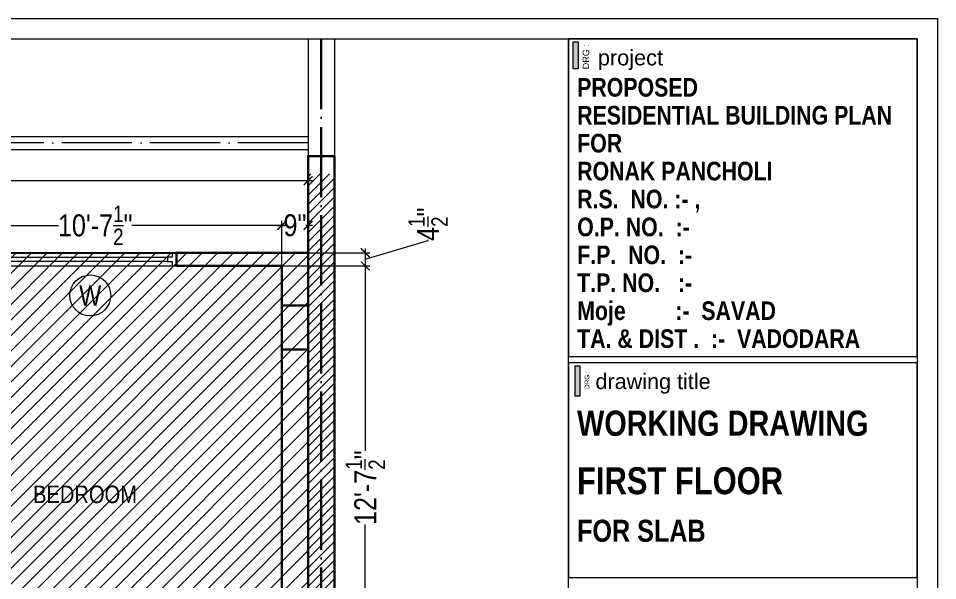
# Model space of a CAD drawing. Header units: millimetres. Extents: x 56222 to 154870, y -177588 to -121287.
# Drawn here: x 149369.6 to 149683.7, y -175833.4 to -175641.4 of the extents above; entities that cross this region are included whole.
import ezdxf

# ---------------------------------------------------------------- set-up
doc = ezdxf.new("R2010")
doc.units = ezdxf.units.MM
doc.header["$MEASUREMENT"] = 0
doc.header["$PDMODE"] = 35
doc.linetypes.add('ACAD_ISO04W100', pattern=[30, 24, -3, 0, -3])
doc.layers.get('Defpoints').update_dxf_attribs({"color": 220})
for name, color, linetype, lineweight in [('COLUMN', 1, 'Continuous', 30), ('FIRST FLOOR', 7, 'Continuous', 9), ('FIRST FLOOR ( DIM )', 250, 'Continuous', 9), ('FIRST FLOOR ( DW_RAIL )', 7, 'Continuous', 9), ('FIRST FLOOR ( TEXT )', 7, 'Continuous', 9), ('FIRST FLOOR_( PLine )_', 251, 'Continuous', 30), ('GROUND FLOOR', 7, 'Continuous', 9), ('GROUND FLOOR  ( HATCH )', 251, 'Continuous', 9), ('X_PLOT', 1, 'Continuous', 9), ('X_SHEET', 7, 'Continuous', 9), ('X~SLAB ( HATCH )', 251, 'Continuous', 9)]:
    doc.layers.add(name, color=color, linetype=linetype, lineweight=lineweight)
doc.layers.add('XX~SLAB ( PLINE )', color=251, linetype='Continuous', plot=False)
doc.styles.add("AR_0'-0", font='arial.ttf')
doc.styles.add('AR_6', font='arial.ttf', dxfattribs={"height": 6})
doc.styles.add("Cn_BT_0'-0", font='swissc.ttf')
doc.styles.add('Cn_BT_7', font='swissc.ttf', dxfattribs={"height": 7})
doc.styles.add('Cn_BT_7½', font='swissc.ttf', dxfattribs={"height": 7.5})
doc.styles.add('KATHA', font='swissc.ttf')
doc.styles.get("Standard").update_dxf_attribs({"font": 'arial.ttf', "height": 6})
doc.dimstyles.new('Cn_BT_7½', dxfattribs={"dimtxt": 9, "dimasz": 3, "dimexe": 1.5, "dimexo": 0, "dimgap": 0.09, "dimtad": 0, "dimdec": 3, "dimzin": 3, "dimdsep": 46, "dimlunit": 4, "dimtxsty": 'Cn_BT_7½', "dimblk": 'ARCHTICK', "dimcen": 0.09, "dimdle": 1.5, "dimclrd": 251, "dimclre": 251, "dimclrt": 14, "dimadec": 0, "dimazin": 0, "dimtfac": 0.75, "dimtdec": 3, "dimtofl": 0, "dimtmove": 0, "dimatfit": 3, "dimfxl": 0, "dimtolj": 1, "dimtzin": 0, "dimlwd": 15, "dimlwe": 15, "dimarcsym": 0})

# ---------------------------------------------------------------- blocks, each defined once
blk = doc.blocks.new('_ArchTick')
at = {"color": 0, "linetype": 'ByBlock', "const_width": 0.15}
blk.add_lwpolyline([(-0.5, -0.5), (0.5, 0.5)], dxfattribs=at)
blk = doc.blocks.new('*D50')
at = {"layer": 'Defpoints', "color": 0, "transparency": 16777216}
for p in [(149468.64, -175721.44), (149459.64, -175725.94), (149488.17, -175725.94)]:
    blk.add_point(p, dxfattribs=at)
at = {"layer": 'FIRST FLOOR ( DIM )', "color": 251, "lineweight": 15, "transparency": 16777216}
for p, q in [((149488.17, -175723.69), (149509.61, -175717.26)), ((149509.61, -175717.26), (149509.61, -175717.08)), ((149488.17, -175719.94), (149488.17, -175727.44)), ((149468.64, -175721.44), (149489.67, -175721.44)), ((149459.64, -175725.94), (149489.67, -175725.94))]:
    blk.add_line(p, q, dxfattribs=at)
at = {"layer": 'FIRST FLOOR ( DIM )', "color": 251, "lineweight": 15, "transparency": 16777216, "xscale": 3, "yscale": 3, "zscale": 3}
for p, rotation in [((149488.17, -175721.44), 90), ((149488.17, -175725.94), 270)]:
    blk.add_blockref('_ArchTick', p, dxfattribs=dict(at, rotation=rotation))
at = {"layer": 'FIRST FLOOR ( DIM )', "color": 14, "transparency": 16777216, "insert": (149509.61, -175711.71), "char_height": 7.5, "attachment_point": 5, "rotation": 90, "style": 'Cn_BT_7½'}
blk.add_mtext('\\A1;4{\\H0.750000x;\\S1/2;}"', dxfattribs=at)
blk = doc.blocks.new('*D48')
at = {"layer": 'Defpoints', "color": 0, "transparency": 16777216}
for p in [(149468.64, -175725.94), (149468.64, -175877.44), (149488.17, -175877.44)]:
    blk.add_point(p, dxfattribs=at)
at = {"layer": 'FIRST FLOOR ( DIM )', "color": 251, "lineweight": 15, "transparency": 16777216}
for p, q in [((149468.64, -175725.94), (149489.67, -175725.94)), ((149488.17, -175724.44), (149488.17, -175789.16)), ((149488.17, -175878.94), (149488.17, -175814.23)), ((149468.64, -175877.44), (149489.67, -175877.44))]:
    blk.add_line(p, q, dxfattribs=at)
at = {"layer": 'FIRST FLOOR ( DIM )', "color": 251, "lineweight": 15, "transparency": 16777216, "xscale": 3, "yscale": 3, "zscale": 3}
for p, rotation in [((149488.17, -175725.94), 90), ((149488.17, -175877.44), 270)]:
    blk.add_blockref('_ArchTick', p, dxfattribs=dict(at, rotation=rotation))
at = {"layer": 'FIRST FLOOR ( DIM )', "color": 14, "transparency": 16777216, "insert": (149488.17, -175801.69), "char_height": 7.5, "attachment_point": 5, "rotation": 90, "style": 'Cn_BT_7½'}
blk.add_mtext('\\A1;12\'-7{\\H0.750000x;\\S1/2;}"', dxfattribs=at)
blk = doc.blocks.new('*D47')
at = {"layer": 'Defpoints', "color": 0, "transparency": 16777216}
for p in [(149068.14, -175696.83), (149068.14, -175721.44), (149468.64, -175721.44)]:
    blk.add_point(p, dxfattribs=at)
at = {"layer": 'FIRST FLOOR ( DIM )', "color": 251, "lineweight": 15, "transparency": 16777216}
for p, q in [((149068.14, -175721.44), (149068.14, -175695.33)), ((149468.64, -175721.44), (149468.64, -175695.33)), ((149066.64, -175696.83), (149253.44, -175696.83)), ((149470.14, -175696.83), (149278.85, -175696.83))]:
    blk.add_line(p, q, dxfattribs=at)
at = {"layer": 'FIRST FLOOR ( DIM )', "color": 251, "lineweight": 15, "transparency": 16777216, "xscale": 3, "yscale": 3, "zscale": 3, "rotation": 180}
blk.add_blockref('_ArchTick', (149068.14, -175696.83), dxfattribs=at)
at = {"layer": 'FIRST FLOOR ( DIM )', "color": 251, "lineweight": 15, "transparency": 16777216, "xscale": 3, "yscale": 3, "zscale": 3}
blk.add_blockref('_ArchTick', (149468.64, -175696.83), dxfattribs=at)
at = {"layer": 'FIRST FLOOR ( DIM )', "color": 14, "transparency": 16777216, "insert": (149266.14, -175696.83), "char_height": 7.5, "attachment_point": 5, "style": 'Cn_BT_7½'}
blk.add_mtext('\\A1;33\'-4{\\H0.750000x;\\S1/2;}"', dxfattribs=at)
blk = doc.blocks.new('*D22')
at = {"layer": 'Defpoints', "color": 0, "transparency": 16777216}
for p in [(149459.64, -175712.09), (149332.14, -175725.94), (149459.64, -175725.94)]:
    blk.add_point(p, dxfattribs=at)
at = {"layer": 'FIRST FLOOR ( DIM )', "color": 251, "lineweight": 15, "transparency": 16777216}
for p, q in [((149332.14, -175725.94), (149332.14, -175710.59)), ((149459.64, -175725.94), (149459.64, -175710.59)), ((149330.64, -175712.09), (149383.36, -175712.09)), ((149461.14, -175712.09), (149408.43, -175712.09))]:
    blk.add_line(p, q, dxfattribs=at)
at = {"layer": 'FIRST FLOOR ( DIM )', "color": 251, "lineweight": 15, "transparency": 16777216, "xscale": 3, "yscale": 3, "zscale": 3, "rotation": 180}
blk.add_blockref('_ArchTick', (149332.14, -175712.09), dxfattribs=at)
at = {"layer": 'FIRST FLOOR ( DIM )', "color": 251, "lineweight": 15, "transparency": 16777216, "xscale": 3, "yscale": 3, "zscale": 3}
blk.add_blockref('_ArchTick', (149459.64, -175712.09), dxfattribs=at)
at = {"layer": 'FIRST FLOOR ( DIM )', "color": 14, "transparency": 16777216, "insert": (149395.89, -175712.09), "char_height": 7.5, "attachment_point": 5, "style": 'Cn_BT_7½'}
blk.add_mtext('\\A1;10\'-7{\\H0.750000x;\\S1/2;}"', dxfattribs=at)
blk = doc.blocks.new('*D21')
at = {"layer": 'Defpoints', "color": 0, "transparency": 16777216}
for p in [(149468.64, -175712.09), (149468.64, -175721.44), (149459.64, -175725.94)]:
    blk.add_point(p, dxfattribs=at)
at = {"layer": 'FIRST FLOOR ( DIM )', "color": 251, "lineweight": 15, "transparency": 16777216}
for p, q in [((149459.64, -175725.94), (149459.64, -175710.59)), ((149468.64, -175721.44), (149468.64, -175710.59)), ((149458.14, -175712.09), (149460.49, -175712.09)), ((149470.14, -175712.09), (149467.8, -175712.09))]:
    blk.add_line(p, q, dxfattribs=at)
at = {"layer": 'FIRST FLOOR ( DIM )', "color": 251, "lineweight": 15, "transparency": 16777216, "xscale": 3, "yscale": 3, "zscale": 3, "rotation": 180}
blk.add_blockref('_ArchTick', (149459.64, -175712.09), dxfattribs=at)
at = {"layer": 'FIRST FLOOR ( DIM )', "color": 251, "lineweight": 15, "transparency": 16777216, "xscale": 3, "yscale": 3, "zscale": 3}
blk.add_blockref('_ArchTick', (149468.64, -175712.09), dxfattribs=at)
at = {"layer": 'FIRST FLOOR ( DIM )', "color": 14, "transparency": 16777216, "insert": (149464.14, -175712.09), "char_height": 7.5, "attachment_point": 5, "style": 'Cn_BT_7½'}
blk.add_mtext('\\A1;9"', dxfattribs=at)

msp = doc.modelspace()

# ---------------------------------------------------------------- hatches: boundary and pattern name
at = {"layer": 'GROUND FLOOR  ( HATCH )'}
h = msp.add_hatch(dxfattribs=at)
h.set_pattern_fill('ANSI31', color=6, scale=18, style=0)
h.set_pattern_definition([(45, (32936.9576, -13418.7693), (-1.590990258, 1.590990258), [])])
h.paths.add_polyline_path([(149477.6435, -175694.4437), (149468.6435, -175694.4437), (149468.6435, -176037.9437), (149477.6435, -176037.9437)])
at = {"layer": 'X_SHEET', "ltscale": 0.25}
h = msp.add_hatch(color=0, dxfattribs=at)
h.dxf.hatch_style = 1
h.paths.add_polyline_path([(149561.5114, -175760.0715), (149559.9093, -175760.0715), (149559.9093, -175770.3757), (149561.5114, -175770.3757)])
at = {"layer": 'X~SLAB ( HATCH )'}
h = msp.add_hatch(dxfattribs=at)
h.set_pattern_fill('ANSI31', color=256, scale=30, style=0)
h.set_pattern_definition([(45, (149063.6435, -176031.9437), (-2.65165, 2.65165), [])])
h.paths.add_polyline_path([(149063.6435, -175721.4437), (149468.6435, -175721.4437), (149468.6435, -176031.9437), (149459.6435, -176031.9437), (149459.6435, -176013.9437), (149378.6435, -176013.9437), (149378.6435, -176031.9437), (149063.6435, -176031.9437)])
h.paths.add_polyline_path([(149231.6435, -175926.9437), (149273.6435, -175926.9437), (149273.6435, -175980.9437), (149327.6435, -175980.9437), (149327.6435, -176022.9437), (149231.6435, -176022.9437)], flags=16)
h.paths.add_polyline_path([(149374.1435, -176009.4437), (149459.6435, -176009.4437), (149459.6435, -175881.9437), (149374.1435, -175881.9437)], flags=16)

# ---------------------------------------------------------------- linework, layer by layer
at = {"layer": 'COLUMN'}
msp.add_lwpolyline([(149459.6435, -175739.4437), (149468.6435, -175739.4437), (149468.6435, -175754.4437), (149459.6435, -175754.4437)], close=True, dxfattribs=at)
at = {"layer": 'FIRST FLOOR'}
for p, q in [((149068.1435, -175721.4437), (149468.6435, -175721.4437)), ((149423.6435, -175725.9437), (149423.6435, -175721.4437)), ((149468.6435, -175721.4437), (149468.6435, -176031.9437)), ((149332.1435, -175725.9437), (149459.6435, -175725.9437)), ((149459.6435, -175725.9437), (149459.6435, -175877.4437))]:
    msp.add_line(p, q, dxfattribs=at)
at = {"layer": 'FIRST FLOOR ( DIM )', "color": 5}
msp.add_circle((149394.1881, -175736.0436), 7, dxfattribs=at)
at = {"layer": 'FIRST FLOOR ( DW_RAIL )'}
msp.add_lwpolyline([(149423.6435, -175721.4437), (149422.1435, -175721.4437), (149422.1435, -175722.9437), (149420.6435, -175722.9437), (149420.6435, -175724.4437), (149366.6435, -175724.4437), (149366.6435, -175722.9437), (149365.1435, -175722.9437), (149365.1435, -175721.4437), (149363.6435, -175721.4437), (149363.6435, -175725.9437), (149365.1435, -175725.9437), (149365.1435, -175724.4437), (149366.6435, -175724.4437), (149366.6435, -175722.9437), (149420.6435, -175722.9437), (149420.6435, -175724.4437), (149422.1435, -175724.4437), (149422.1435, -175725.9437), (149423.6435, -175725.9437), (149423.6435, -175721.4437), (149363.6435, -175721.4437), (149363.6435, -175725.9437), (149423.6435, -175725.9437)], close=True, dxfattribs=at)
at = {"layer": 'FIRST FLOOR_( PLine )_'}
msp.add_lwpolyline([(149468.6435, -175721.4437), (149423.6435, -175721.4437), (149423.6435, -175725.9437), (149459.6435, -175725.9437), (149459.6435, -175877.4437), (149369.6435, -175877.4437), (149369.6435, -175881.9437), (149459.6435, -175881.9437), (149459.6435, -176009.4437), (149402.6435, -176009.4437), (149402.6435, -176013.9437), (149459.6435, -176013.9437), (149459.6435, -176031.9437), (149468.6435, -176031.9437)], close=True, dxfattribs=at)
at = {"layer": 'GROUND FLOOR'}
for p, q in [((149468.6435, -175648.3948), (149468.6435, -176169.3276)), ((149468.6435, -175648.3948), (149468.6435, -175745.4437)), ((149477.6435, -175648.3948), (149477.6435, -176169.3276)), ((148968.3935, -175681.6937), (149468.6435, -175681.6937)), ((148972.8935, -175686.1937), (149468.6435, -175686.1937))]:
    msp.add_line(p, q, dxfattribs=at)
at = {"layer": 'GROUND FLOOR', "color": 1, "linetype": 'ACAD_ISO04W100'}
msp.add_line((149473.1435, -175648.3948), (149473.1435, -176031.9437), dxfattribs=at)
msp.add_lwpolyline([(149468.6435, -175683.9437), (148970.6435, -175683.9437), (148970.6435, -176146.4437), (149468.6435, -176146.4437)], dxfattribs=at)
at = {"layer": 'GROUND FLOOR', "color": 6, "lineweight": 30}
msp.add_lwpolyline([(149477.6435, -175688.4437), (149468.6435, -175688.4437), (149468.6435, -176031.9437), (149477.6435, -176031.9437)], close=True, dxfattribs=at)
at = {"layer": 'X_PLOT', "linetype": 'ACAD_ISO04W100', "lineweight": 30}
msp.add_line((149473.1435, -175648.3948), (149473.1435, -176169.3276), dxfattribs=at)
at = {"layer": 'X_SHEET'}
for points in [[(149683.7052, -176176.3276), (148916.5568, -176176.3276), (148916.5568, -175641.3948), (149683.7052, -175641.3948)], [(149676.7052, -176169.3276), (148923.5568, -176169.3276), (148923.5568, -175648.3948), (149676.7052, -175648.3948)], [(149557.5646, -175756.8725), (149676.7052, -175756.8725), (149676.7052, -175648.3948), (149557.5646, -175648.3948)], [(149557.5646, -175648.3948), (149676.7052, -175648.3948), (149676.7053, -176169.3276), (149557.5647, -176169.3276)], [(149676.7052, -175759.0801), (149557.5646, -175759.0801), (149557.5646, -175832.3294), (149676.7052, -175832.3294)]]:
    msp.add_lwpolyline(points, close=True, dxfattribs=at)
at = {"layer": 'X_SHEET', "color": 0, "ltscale": 0.25}
for points in [[(149559.2177, -175649.4524), (149560.8537, -175649.4524), (149560.8537, -175658.6613), (149559.2177, -175658.6613)], [(149559.9093, -175760.0715), (149561.5114, -175760.0715), (149561.5114, -175770.3757), (149559.9093, -175770.3757)]]:
    msp.add_lwpolyline(points, close=True, dxfattribs=at)
msp.add_solid([(149560.8537, -175658.6613), (149559.2177, -175658.6613), (149560.8537, -175649.4524), (149559.2177, -175649.4524)], dxfattribs=at)
at = {"layer": 'XX~SLAB ( PLINE )'}
msp.add_lwpolyline([(149063.6435, -175721.4437), (149468.6435, -175721.4437), (149468.6435, -176031.9437), (149459.6435, -176031.9437), (149459.6435, -176013.9437), (149378.6435, -176013.9437), (149378.6435, -176031.9437), (149063.6435, -176031.9437)], close=True, dxfattribs=at)

# ---------------------------------------------------------------- texts
at = {"layer": 'FIRST FLOOR ( DIM )', "color": 5, "insert": (149394.1881, -175736.0436), "char_height": 7, "attachment_point": 5, "style": 'Cn_BT_7'}
msp.add_mtext('W', dxfattribs=at)
at = {"layer": 'FIRST FLOOR ( TEXT )', "insert": (149392.4059, -175803.9971), "char_height": 6, "attachment_point": 5, "style": 'KATHA'}
msp.add_mtext('BEDROOM', dxfattribs=at)
at = {"layer": 'X_SHEET', "color": 0, "ltscale": 0.25, "insert": (149562.4395, -175658.7712), "char_height": 2.21199, "width": 9.483907, "attachment_point": 1, "rotation": 90, "style": "AR_0'-0"}
msp.add_mtext('DRG :', dxfattribs=at)
at = {"layer": 'X_SHEET', "color": 0, "ltscale": 0.25, "attachment_point": 1}
for s, insert, char_height, style in [('{\\fSwis721 Ex BT|b0|i0|c0|p34;project}', (149567.6247, -175652.1352), 5.308778, 'AR_6'), ('{\\fSwis721 Cn BT|b1|i0|c0|p34;FIRST FLOOR}', (149560.5281, -175794.7111), 9.214445, 'KATHA'), ('{\\fSwis721 Cn BT|b1|i0|c0|p34;FOR SLAB }', (149560.5281, -175812.6539), 7.5, 'KATHA')]:
    msp.add_mtext(s, dxfattribs=dict(at, insert=insert, char_height=char_height, style=style))
at = {"layer": 'X_SHEET', "color": 0, "linetype": 'Continuous', "insert": (149560.5574, -175661.7548), "char_height": 6.357435, "attachment_point": 1, "line_spacing_factor": 0.9, "style": "Cn_BT_0'-0"}
msp.add_mtext('{\\fSwis721 Cn BT|b1|i0|c0|p34;PROPOSED\\PRESIDENTIAL BUILDING PLAN\\PFOR\\P\\C5;RONAK PANCHOLI  \\C1; \\C29;\\P\\C0;R.S.  NO. :- , \\PO.P. NO.  :-      \\PF.P.  NO.  :-          \\PT.P. NO.   :-  \\PMoje ^I    :-  SAVAD\\PTA. & DIST .  :-  VADODARA}', dxfattribs=at)
at = {"layer": 'X_SHEET', "color": 0, "ltscale": 0.25, "insert": (149563.1156, -175767.9874), "char_height": 1.58405, "attachment_point": 1, "rotation": 90}
msp.add_mtext('DRG :', dxfattribs=at)
at = {"layer": 'X_SHEET', "color": 0, "ltscale": 0.25, "insert": (149566.8044, -175762.7302), "char_height": 5.280173, "attachment_point": 1}
msp.add_mtext('{\\fSwis721 Ex BT|b0|i0|c0|p34;drawing title}', dxfattribs=at)
at = {"layer": 'X_SHEET', "ltscale": 0.25, "insert": (149560.5282, -175775.3772), "char_height": 8.600149, "attachment_point": 1, "style": 'KATHA'}
msp.add_mtext('{\\fSwis721 Cn BT|b1|i0|c0|p34;WORKING DRAWING}', dxfattribs=at)

# ---------------------------------------------------------------- dimensions: what is measured, and where the dimension line sits
at = {"layer": 'FIRST FLOOR ( DIM )'}
dim = msp.add_linear_dim(base=(149068.1435, -175696.8338), p1=(149468.6435, -175721.4437), p2=(149068.1435, -175721.4437), dimstyle='Cn_BT_7½', dxfattribs=at)
dim.commit()
dim.dimension.update_dxf_attribs({"geometry": '*D47', "text_midpoint": (149266.1435, -175696.8338), "dimtype": 160})
dim = msp.add_linear_dim(base=(149488.169, -175725.9437), p1=(149468.6435, -175721.4437), p2=(149459.6435, -175725.9437), angle=90, dimstyle='Cn_BT_7½', override={"dimtmove": 1}, dxfattribs=at)
dim.commit()
dim.dimension.update_dxf_attribs({"geometry": '*D50', "text_midpoint": (149509.6121, -175716.9908)})
for base, p1, p2, picture, middle in [((149459.6435, -175712.0904), (149332.1435, -175725.9437), (149459.6435, -175725.9437), '*D22', (149395.8935, -175712.0904)), ((149468.6435, -175712.0904), (149459.6435, -175725.9437), (149468.6435, -175721.4437), '*D21', (149464.1435, -175712.0904))]:
    dim = msp.add_linear_dim(base=base, p1=p1, p2=p2, dimstyle='Cn_BT_7½', override={"dimtmove": 1}, dxfattribs=at)
    dim.commit()
    dim.dimension.update_dxf_attribs({"geometry": picture, "text_midpoint": middle})
dim = msp.add_linear_dim(base=(149488.169, -175877.4437), p1=(149468.6435, -175725.9437), p2=(149468.6435, -175877.4437), angle=90, dimstyle='Cn_BT_7½', dxfattribs=at)
dim.commit()
dim.dimension.update_dxf_attribs({"geometry": '*D48', "text_midpoint": (149488.169, -175801.6937)})

doc.saveas('drawing.dxf')
